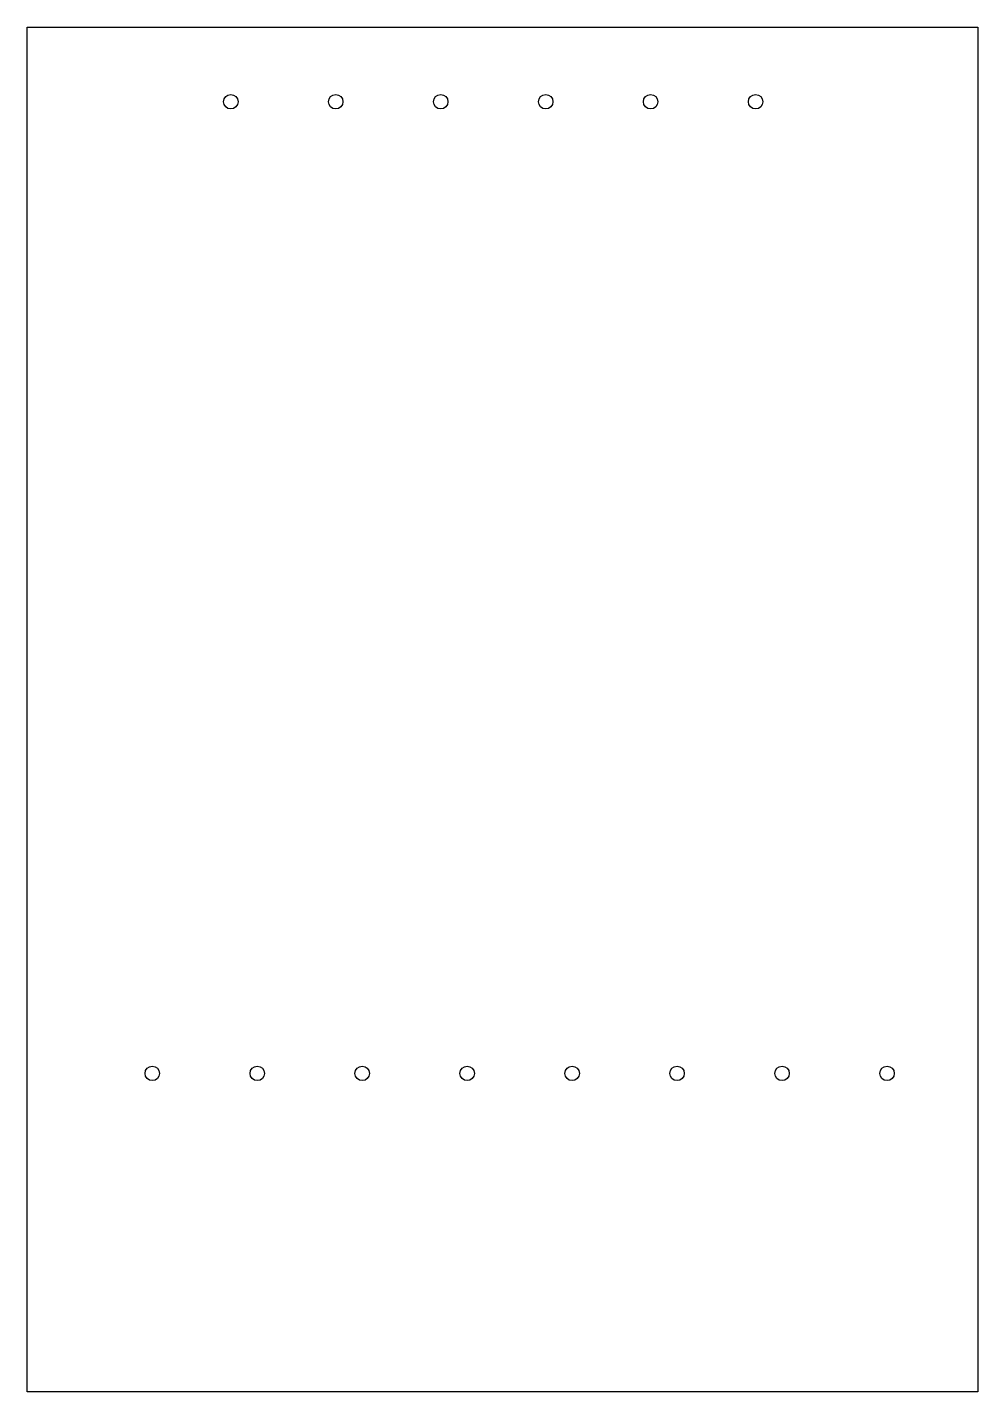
# Model space of a CAD drawing. Extents: x 131.5 to 154.5, y -106.4 to -73.5.
import ezdxf

# ---------------------------------------------------------------- set-up
doc = ezdxf.new("R2010")
doc.units = 0
doc.layers.add('BLACK', color=7, linetype='CONTINUOUS')

msp = doc.modelspace()

# ---------------------------------------------------------------- linework, layer by layer
at = {"layer": 'BLACK', "linetype": 'CONTINUOUS'}
for p, q in [((131.5, -73.45), (154.5, -73.45)), ((131.5, -106.45), (131.5, -73.45)), ((154.5, -73.45), (154.5, -106.45)), ((154.5, -106.45), (131.5, -106.45))]:
    msp.add_line(p, q, dxfattribs=at)
at = {"layer": 'BLACK'}
for centre in [(136.425, -75.25), (138.965, -75.25), (141.505, -75.25), (144.045, -75.25), (146.585, -75.25), (149.125, -75.25), (134.525, -98.75), (137.065, -98.75), (139.605, -98.75), (142.145, -98.75), (144.685, -98.75), (147.225, -98.75), (149.765, -98.75), (152.305, -98.75)]:
    msp.add_circle(centre, 0.175, dxfattribs=at)

doc.saveas('drawing.dxf')
